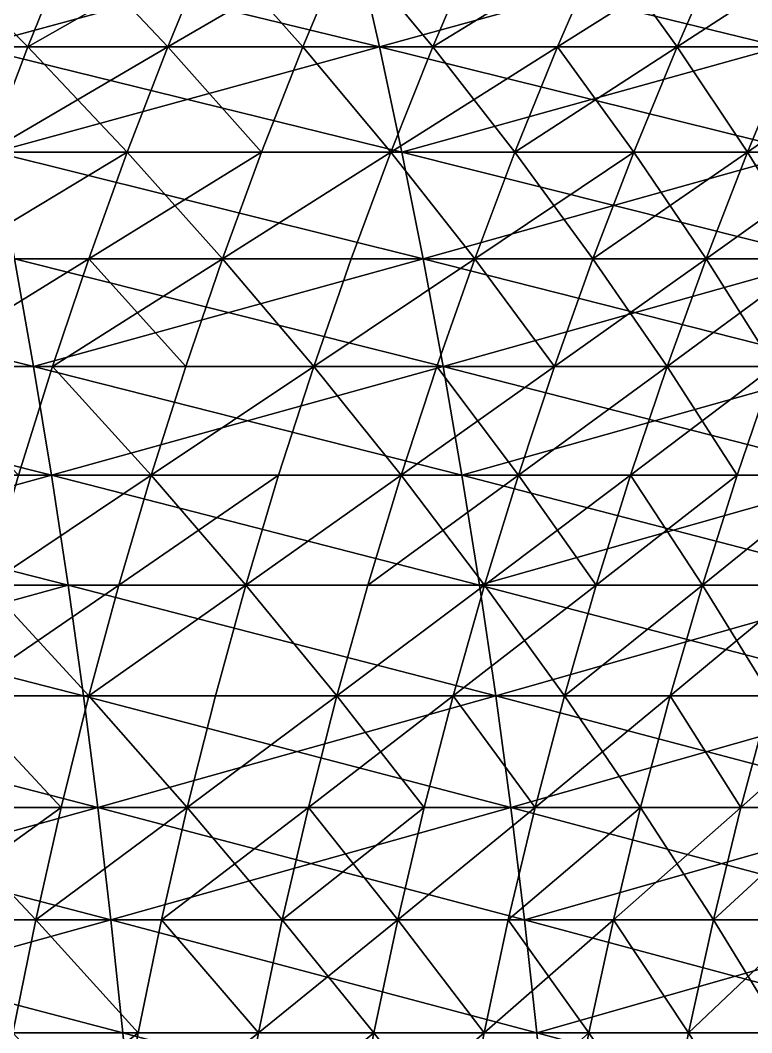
# Model space of a CAD drawing. Header units: millimetres. Extents: x -3250 to 8000, y -3250 to 3250.
# Drawn here: x 6162.1 to 6287.5, y 178 to 351.7 of the extents above; entities that cross this region are included whole.
import ezdxf

# ---------------------------------------------------------------- set-up
doc = ezdxf.new("R2010")
doc.units = ezdxf.units.MM
doc.header["$MEASUREMENT"] = 0
doc.layers.add('MESH_3D', color=2, linetype='CONTINUOUS')

msp = doc.modelspace()

# ---------------------------------------------------------------- linework, layer by layer
at = {"layer": 'MESH_3D'}
for points in [[(6138.56, 347.11, 2586.08), (6163.43, 347.11, 2619.76), (6145.64, 364.97, 2580.72)], [(6163.43, 347.11, 24080.24), (6138.56, 347.11, 24113.92), (6145.64, 364.97, 24119.28)], [(6145.64, 364.97, 2580.72), (6163.43, 347.11, 2619.76), (6170.63, 364.97, 2614.58)], [(6163.43, 347.11, 24080.24), (6145.64, 364.97, 24119.28), (6170.63, 364.97, 24085.42)], [(6150.2, 364.97, 796.28), (6219.68, 364.97, 830.81), (6223.73, 347.11, 822.91)], [(6150.2, 364.97, 796.28), (6223.73, 347.11, 822.91), (6154.05, 347.11, 788.28)], [(6219.68, 364.97, 25869.19), (6150.2, 364.97, 25903.72), (6154.05, 347.11, 25911.72)], [(6219.68, 364.97, 25869.19), (6154.05, 347.11, 25911.72), (6223.73, 347.11, 25877.09)], [(6163.43, 347.11, 2619.76), (6194.78, 364.97, 2649.06), (6170.63, 364.97, 2614.58)], [(6163.43, 347.11, 2619.76), (6187.44, 347.11, 2654.06), (6194.78, 364.97, 2649.06)], [(6187.44, 347.11, 24045.94), (6163.43, 347.11, 24080.24), (6170.63, 364.97, 24085.42)], [(6187.44, 347.11, 24045.94), (6170.63, 364.97, 24085.42), (6194.78, 364.97, 24050.94)], [(6187.44, 347.11, 2654.06), (6218.05, 364.97, 2684.13), (6194.78, 364.97, 2649.06)], [(6187.44, 347.11, 2654.06), (6210.59, 347.11, 2688.94), (6218.05, 364.97, 2684.13)], [(6210.59, 347.11, 24011.06), (6187.44, 347.11, 24045.94), (6194.78, 364.97, 24050.94)], [(6210.59, 347.11, 24011.06), (6194.78, 364.97, 24050.94), (6218.05, 364.97, 24015.87)], [(6210.59, 347.11, 2688.94), (6232.87, 347.11, 2724.39), (6218.05, 364.97, 2684.13)], [(6232.87, 347.11, 23975.61), (6210.59, 347.11, 24011.06), (6218.05, 364.97, 24015.87)], [(6218.05, 364.97, 2684.13), (6232.87, 347.11, 2724.39), (6240.44, 364.97, 2719.76)], [(6232.87, 347.11, 23975.61), (6218.05, 364.97, 24015.87), (6240.44, 364.97, 23980.24)], [(6219.68, 364.97, 830.81), (6292.52, 347.11, 859.27), (6223.73, 347.11, 822.91)], [(6219.68, 364.97, 830.81), (6288.28, 364.97, 867.06), (6292.52, 347.11, 859.27)], [(6288.28, 364.97, 25832.94), (6219.68, 364.97, 25869.19), (6223.73, 347.11, 25877.09)], [(6288.28, 364.97, 25832.94), (6223.73, 347.11, 25877.09), (6292.52, 347.11, 25840.73)], [(6232.87, 347.11, 2724.39), (6261.94, 364.97, 2755.95), (6240.44, 364.97, 2719.76)], [(6232.87, 347.11, 2724.39), (6254.25, 347.11, 2760.39), (6261.94, 364.97, 2755.95)], [(6261.94, 364.97, 23944.05), (6232.87, 347.11, 23975.61), (6240.44, 364.97, 23980.24)], [(6254.25, 347.11, 23939.61), (6232.87, 347.11, 23975.61), (6261.94, 364.97, 23944.05)], [(6254.25, 347.11, 2760.39), (6282.53, 364.97, 2792.66), (6261.94, 364.97, 2755.95)], [(6254.25, 347.11, 2760.39), (6274.73, 347.11, 2796.9), (6282.53, 364.97, 2792.66)], [(6274.73, 347.11, 23903.1), (6254.25, 347.11, 23939.61), (6261.94, 364.97, 23944.05)], [(6274.73, 347.11, 23903.1), (6261.94, 364.97, 23944.05), (6282.53, 364.97, 23907.34)], [(6274.73, 347.11, 2796.9), (6302.19, 364.97, 2829.87), (6282.53, 364.97, 2792.66)], [(6274.73, 347.11, 2796.9), (6294.29, 347.11, 2833.92), (6302.19, 364.97, 2829.87)], [(6294.29, 347.11, 23866.08), (6274.73, 347.11, 23903.1), (6282.53, 364.97, 23907.34)], [(6294.29, 347.11, 23866.08), (6282.53, 364.97, 23907.34), (6302.19, 364.97, 23870.13)], [(6138.56, 347.11, 2586.08), (6156.58, 329.03, 2624.68), (6163.43, 347.11, 2619.76)], [(6156.58, 329.03, 24075.32), (6138.56, 347.11, 24113.92), (6163.43, 347.11, 24080.24)], [(6154.05, 347.11, 788.28), (6223.73, 347.11, 822.91), (6227.58, 329.03, 815.41)], [(6154.05, 347.11, 788.28), (6227.58, 329.03, 815.41), (6157.71, 329.03, 780.68)], [(6223.73, 347.11, 25877.09), (6154.05, 347.11, 25911.72), (6157.71, 329.03, 25919.32)], [(6156.58, 329.03, 2624.68), (6180.48, 329.03, 2658.81), (6187.44, 347.11, 2654.06)], [(6156.58, 329.03, 2624.68), (6187.44, 347.11, 2654.06), (6163.43, 347.11, 2619.76)], [(6180.48, 329.03, 24041.19), (6156.58, 329.03, 24075.32), (6163.43, 347.11, 24080.24)], [(6223.73, 347.11, 25877.09), (6157.71, 329.03, 25919.32), (6227.58, 329.03, 25884.59)], [(6180.48, 329.03, 24041.19), (6163.43, 347.11, 24080.24), (6187.44, 347.11, 24045.94)], [(6180.48, 329.03, 2658.81), (6203.51, 329.03, 2693.52), (6187.44, 347.11, 2654.06)], [(6203.51, 329.03, 24006.48), (6180.48, 329.03, 24041.19), (6187.44, 347.11, 24045.94)], [(6187.44, 347.11, 2654.06), (6203.51, 329.03, 2693.52), (6210.59, 347.11, 2688.94)], [(6203.51, 329.03, 24006.48), (6187.44, 347.11, 24045.94), (6210.59, 347.11, 24011.06)], [(6203.51, 329.03, 2693.52), (6225.67, 329.03, 2728.79), (6210.59, 347.11, 2688.94)], [(6225.67, 329.03, 23971.21), (6203.51, 329.03, 24006.48), (6210.59, 347.11, 24011.06)], [(6210.59, 347.11, 2688.94), (6225.67, 329.03, 2728.79), (6232.87, 347.11, 2724.39)], [(6225.67, 329.03, 23971.21), (6210.59, 347.11, 24011.06), (6232.87, 347.11, 23975.61)], [(6223.73, 347.11, 822.91), (6296.55, 329.03, 851.86), (6227.58, 329.03, 815.41)], [(6223.73, 347.11, 822.91), (6292.52, 347.11, 859.27), (6296.55, 329.03, 851.86)], [(6292.52, 347.11, 25840.73), (6223.73, 347.11, 25877.09), (6227.58, 329.03, 25884.59)], [(6225.67, 329.03, 2728.79), (6254.25, 347.11, 2760.39), (6232.87, 347.11, 2724.39)], [(6225.67, 329.03, 2728.79), (6246.95, 329.03, 2764.6), (6254.25, 347.11, 2760.39)], [(6246.95, 329.03, 23935.4), (6225.67, 329.03, 23971.21), (6232.87, 347.11, 23975.61)], [(6292.52, 347.11, 25840.73), (6227.58, 329.03, 25884.59), (6296.55, 329.03, 25848.14)], [(6246.95, 329.03, 23935.4), (6232.87, 347.11, 23975.61), (6254.25, 347.11, 23939.61)], [(6246.95, 329.03, 2764.6), (6267.33, 329.03, 2800.94), (6274.73, 347.11, 2796.9)], [(6246.95, 329.03, 2764.6), (6274.73, 347.11, 2796.9), (6254.25, 347.11, 2760.39)], [(6267.33, 329.03, 23899.06), (6246.95, 329.03, 23935.4), (6254.25, 347.11, 23939.61)], [(6267.33, 329.03, 23899.06), (6254.25, 347.11, 23939.61), (6274.73, 347.11, 23903.1)], [(6267.33, 329.03, 2800.94), (6286.79, 329.03, 2837.77), (6274.73, 347.11, 2796.9)], [(6286.79, 329.03, 23862.23), (6267.33, 329.03, 23899.06), (6274.73, 347.11, 23903.1)], [(6274.73, 347.11, 2796.9), (6286.79, 329.03, 2837.77), (6294.29, 347.11, 2833.92)], [(6286.79, 329.03, 23862.23), (6274.73, 347.11, 23903.1), (6294.29, 347.11, 23866.08)], [(6286.79, 329.03, 2837.77), (6305.33, 329.03, 2875.07), (6312.93, 347.11, 2871.41)], [(6286.79, 329.03, 2837.77), (6312.93, 347.11, 2871.41), (6294.29, 347.11, 2833.92)], [(6305.33, 329.03, 23824.93), (6286.79, 329.03, 23862.23), (6294.29, 347.11, 23866.08)], [(6150.11, 310.75, 2629.34), (6180.48, 329.03, 2658.81), (6156.58, 329.03, 2624.68)], [(6150.11, 310.75, 2629.34), (6173.89, 310.75, 2663.3), (6180.48, 329.03, 2658.81)], [(6180.48, 329.03, 24041.19), (6150.11, 310.75, 24070.66), (6156.58, 329.03, 24075.32)], [(6173.89, 310.75, 24036.7), (6150.11, 310.75, 24070.66), (6180.48, 329.03, 24041.19)], [(6157.71, 329.03, 780.68), (6227.58, 329.03, 815.41), (6231.22, 310.75, 808.31)], [(6157.71, 329.03, 780.68), (6231.22, 310.75, 808.31), (6161.17, 310.75, 773.5)], [(6231.22, 310.75, 25891.69), (6157.71, 329.03, 25919.32), (6161.17, 310.75, 25926.5)], [(6227.58, 329.03, 25884.59), (6157.71, 329.03, 25919.32), (6231.22, 310.75, 25891.69)], [(6173.89, 310.75, 2663.3), (6203.51, 329.03, 2693.52), (6180.48, 329.03, 2658.81)], [(6173.89, 310.75, 2663.3), (6196.81, 310.75, 2697.84), (6203.51, 329.03, 2693.52)], [(6196.81, 310.75, 24002.16), (6173.89, 310.75, 24036.7), (6180.48, 329.03, 24041.19)], [(6196.81, 310.75, 24002.16), (6180.48, 329.03, 24041.19), (6203.51, 329.03, 24006.48)], [(6196.81, 310.75, 2697.84), (6225.67, 329.03, 2728.79), (6203.51, 329.03, 2693.52)], [(6196.81, 310.75, 2697.84), (6218.87, 310.75, 2732.95), (6225.67, 329.03, 2728.79)], [(6225.67, 329.03, 23971.21), (6196.81, 310.75, 24002.16), (6203.51, 329.03, 24006.48)], [(6218.87, 310.75, 23967.05), (6196.81, 310.75, 24002.16), (6225.67, 329.03, 23971.21)], [(6218.87, 310.75, 2732.95), (6240.04, 310.75, 2768.59), (6225.67, 329.03, 2728.79)], [(6240.04, 310.75, 23931.41), (6218.87, 310.75, 23967.05), (6225.67, 329.03, 23971.21)], [(6225.67, 329.03, 2728.79), (6240.04, 310.75, 2768.59), (6246.95, 329.03, 2764.6)], [(6240.04, 310.75, 23931.41), (6225.67, 329.03, 23971.21), (6246.95, 329.03, 23935.4)], [(6227.58, 329.03, 815.41), (6296.55, 329.03, 851.86), (6300.37, 310.75, 844.86)], [(6227.58, 329.03, 815.41), (6300.37, 310.75, 844.86), (6231.22, 310.75, 808.31)], [(6296.55, 329.03, 25848.14), (6227.58, 329.03, 25884.59), (6231.22, 310.75, 25891.69)], [(6296.55, 329.03, 25848.14), (6231.22, 310.75, 25891.69), (6300.37, 310.75, 25855.14)], [(6240.04, 310.75, 2768.59), (6267.33, 329.03, 2800.94), (6246.95, 329.03, 2764.6)], [(6240.04, 310.75, 2768.59), (6260.32, 310.75, 2804.75), (6267.33, 329.03, 2800.94)], [(6260.32, 310.75, 23895.25), (6240.04, 310.75, 23931.41), (6246.95, 329.03, 23935.4)], [(6260.32, 310.75, 23895.25), (6246.95, 329.03, 23935.4), (6267.33, 329.03, 23899.06)], [(6260.32, 310.75, 2804.75), (6279.7, 310.75, 2841.4), (6267.33, 329.03, 2800.94)], [(6286.79, 329.03, 23862.23), (6260.32, 310.75, 23895.25), (6267.33, 329.03, 23899.06)], [(6279.7, 310.75, 23858.6), (6260.32, 310.75, 23895.25), (6286.79, 329.03, 23862.23)], [(6267.33, 329.03, 2800.94), (6279.7, 310.75, 2841.4), (6286.79, 329.03, 2837.77)], [(6279.7, 310.75, 2841.4), (6298.15, 310.75, 2878.53), (6305.33, 329.03, 2875.07)], [(6279.7, 310.75, 2841.4), (6305.33, 329.03, 2875.07), (6286.79, 329.03, 2837.77)], [(6298.15, 310.75, 23821.47), (6279.7, 310.75, 23858.6), (6286.79, 329.03, 23862.23)], [(6298.15, 310.75, 23821.47), (6286.79, 329.03, 23862.23), (6305.33, 329.03, 23824.93)], [(6090.28, 310.75, 740.44), (6164.43, 292.27, 766.72), (6093.37, 292.27, 733.59)], [(6090.28, 310.75, 740.44), (6161.17, 310.75, 773.5), (6164.43, 292.27, 766.72)], [(6161.17, 310.75, 25926.5), (6093.37, 292.27, 25966.41), (6164.43, 292.27, 25933.28)], [(6144, 292.27, 2633.73), (6173.89, 310.75, 2663.3), (6150.11, 310.75, 2629.34)], [(6144, 292.27, 2633.73), (6167.67, 292.27, 2667.54), (6173.89, 310.75, 2663.3)], [(6173.89, 310.75, 24036.7), (6144, 292.27, 24066.27), (6150.11, 310.75, 24070.66)], [(6167.67, 292.27, 24032.46), (6144, 292.27, 24066.27), (6173.89, 310.75, 24036.7)], [(6161.17, 310.75, 773.5), (6234.65, 292.27, 801.62), (6164.43, 292.27, 766.72)], [(6161.17, 310.75, 773.5), (6231.22, 310.75, 808.31), (6234.65, 292.27, 801.62)], [(6231.22, 310.75, 25891.69), (6161.17, 310.75, 25926.5), (6164.43, 292.27, 25933.28)], [(6231.22, 310.75, 25891.69), (6164.43, 292.27, 25933.28), (6234.65, 292.27, 25898.38)], [(6167.67, 292.27, 2667.54), (6196.81, 310.75, 2697.84), (6173.89, 310.75, 2663.3)], [(6167.67, 292.27, 2667.54), (6190.5, 292.27, 2701.92), (6196.81, 310.75, 2697.84)], [(6190.5, 292.27, 23998.08), (6167.67, 292.27, 24032.46), (6173.89, 310.75, 24036.7)], [(6190.5, 292.27, 23998.08), (6173.89, 310.75, 24036.7), (6196.81, 310.75, 24002.16)], [(6190.5, 292.27, 2701.92), (6212.45, 292.27, 2736.87), (6196.81, 310.75, 2697.84)], [(6212.45, 292.27, 23963.13), (6190.5, 292.27, 23998.08), (6196.81, 310.75, 24002.16)], [(6196.81, 310.75, 2697.84), (6212.45, 292.27, 2736.87), (6218.87, 310.75, 2732.95)], [(6212.45, 292.27, 23963.13), (6196.81, 310.75, 24002.16), (6218.87, 310.75, 23967.05)], [(6212.45, 292.27, 2736.87), (6233.53, 292.27, 2772.35), (6240.04, 310.75, 2768.59)], [(6212.45, 292.27, 2736.87), (6240.04, 310.75, 2768.59), (6218.87, 310.75, 2732.95)], [(6240.04, 310.75, 23931.41), (6212.45, 292.27, 23963.13), (6218.87, 310.75, 23967.05)], [(6233.53, 292.27, 23927.65), (6212.45, 292.27, 23963.13), (6240.04, 310.75, 23931.41)], [(6231.22, 310.75, 808.31), (6303.96, 292.27, 838.26), (6234.65, 292.27, 801.62)], [(6231.22, 310.75, 808.31), (6300.37, 310.75, 844.86), (6303.96, 292.27, 838.26)], [(6300.37, 310.75, 25855.14), (6231.22, 310.75, 25891.69), (6234.65, 292.27, 25898.38)], [(6233.53, 292.27, 2772.35), (6253.72, 292.27, 2808.35), (6240.04, 310.75, 2768.59)], [(6253.72, 292.27, 23891.65), (6233.53, 292.27, 23927.65), (6240.04, 310.75, 23931.41)], [(6300.37, 310.75, 25855.14), (6234.65, 292.27, 25898.38), (6303.96, 292.27, 25861.74)], [(6240.04, 310.75, 2768.59), (6253.72, 292.27, 2808.35), (6260.32, 310.75, 2804.75)], [(6253.72, 292.27, 23891.65), (6240.04, 310.75, 23931.41), (6260.32, 310.75, 23895.25)], [(6253.72, 292.27, 2808.35), (6273.01, 292.27, 2844.83), (6279.7, 310.75, 2841.4)], [(6253.72, 292.27, 2808.35), (6279.7, 310.75, 2841.4), (6260.32, 310.75, 2804.75)], [(6273.01, 292.27, 23855.17), (6253.72, 292.27, 23891.65), (6260.32, 310.75, 23895.25)], [(6273.01, 292.27, 23855.17), (6260.32, 310.75, 23895.25), (6279.7, 310.75, 23858.6)], [(6273.01, 292.27, 2844.83), (6291.37, 292.27, 2881.79), (6298.15, 310.75, 2878.53)], [(6273.01, 292.27, 2844.83), (6298.15, 310.75, 2878.53), (6279.7, 310.75, 2841.4)], [(6291.37, 292.27, 23818.21), (6273.01, 292.27, 23855.17), (6279.7, 310.75, 23858.6)], [(6291.37, 292.27, 23818.21), (6279.7, 310.75, 23858.6), (6298.15, 310.75, 23821.47)], [(6093.37, 292.27, 733.59), (6167.49, 273.62, 760.37), (6096.28, 273.62, 727.16)], [(6093.37, 292.27, 733.59), (6164.43, 292.27, 766.72), (6167.49, 273.62, 760.37)], [(6167.49, 273.62, 25939.63), (6093.37, 292.27, 25966.41), (6096.28, 273.62, 25972.84)], [(6164.43, 292.27, 25933.28), (6093.37, 292.27, 25966.41), (6167.49, 273.62, 25939.63)], [(6144, 292.27, 2633.73), (6161.84, 273.62, 2671.51), (6167.67, 292.27, 2667.54)], [(6161.84, 273.62, 24028.49), (6144, 292.27, 24066.27), (6167.67, 292.27, 24032.46)], [(6161.84, 273.62, 2671.51), (6184.57, 273.62, 2705.75), (6167.67, 292.27, 2667.54)], [(6184.57, 273.62, 23994.25), (6161.84, 273.62, 24028.49), (6167.67, 292.27, 24032.46)], [(6164.43, 292.27, 766.72), (6234.65, 292.27, 801.62), (6237.86, 273.62, 795.34)], [(6164.43, 292.27, 766.72), (6237.86, 273.62, 795.34), (6167.49, 273.62, 760.37)], [(6234.65, 292.27, 25898.38), (6164.43, 292.27, 25933.28), (6167.49, 273.62, 25939.63)], [(6234.65, 292.27, 25898.38), (6167.49, 273.62, 25939.63), (6237.86, 273.62, 25904.66)], [(6167.67, 292.27, 2667.54), (6184.57, 273.62, 2705.75), (6190.5, 292.27, 2701.92)], [(6184.57, 273.62, 23994.25), (6167.67, 292.27, 24032.46), (6190.5, 292.27, 23998.08)], [(6184.57, 273.62, 2705.75), (6206.43, 273.62, 2740.55), (6212.45, 292.27, 2736.87)], [(6184.57, 273.62, 2705.75), (6212.45, 292.27, 2736.87), (6190.5, 292.27, 2701.92)], [(6212.45, 292.27, 23963.13), (6184.57, 273.62, 23994.25), (6190.5, 292.27, 23998.08)], [(6206.43, 273.62, 23959.45), (6184.57, 273.62, 23994.25), (6212.45, 292.27, 23963.13)], [(6206.43, 273.62, 2740.55), (6227.42, 273.62, 2775.88), (6212.45, 292.27, 2736.87)], [(6227.42, 273.62, 23924.12), (6206.43, 273.62, 23959.45), (6212.45, 292.27, 23963.13)], [(6212.45, 292.27, 2736.87), (6227.42, 273.62, 2775.88), (6233.53, 292.27, 2772.35)], [(6227.42, 273.62, 23924.12), (6212.45, 292.27, 23963.13), (6233.53, 292.27, 23927.65)], [(6227.42, 273.62, 2775.88), (6247.53, 273.62, 2811.72), (6253.72, 292.27, 2808.35)], [(6227.42, 273.62, 2775.88), (6253.72, 292.27, 2808.35), (6233.53, 292.27, 2772.35)], [(6247.53, 273.62, 23888.28), (6227.42, 273.62, 23924.12), (6233.53, 292.27, 23927.65)], [(6247.53, 273.62, 23888.28), (6233.53, 292.27, 23927.65), (6253.72, 292.27, 23891.65)], [(6234.65, 292.27, 801.62), (6307.34, 273.62, 832.06), (6237.86, 273.62, 795.34)], [(6234.65, 292.27, 801.62), (6303.96, 292.27, 838.26), (6307.34, 273.62, 832.06)], [(6303.96, 292.27, 25861.74), (6234.65, 292.27, 25898.38), (6237.86, 273.62, 25904.66)], [(6303.96, 292.27, 25861.74), (6237.86, 273.62, 25904.66), (6307.34, 273.62, 25867.94)], [(6247.53, 273.62, 2811.72), (6266.73, 273.62, 2848.05), (6273.01, 292.27, 2844.83)], [(6247.53, 273.62, 2811.72), (6273.01, 292.27, 2844.83), (6253.72, 292.27, 2808.35)], [(6273.01, 292.27, 23855.17), (6247.53, 273.62, 23888.28), (6253.72, 292.27, 23891.65)], [(6266.73, 273.62, 23851.95), (6247.53, 273.62, 23888.28), (6273.01, 292.27, 23855.17)], [(6266.73, 273.62, 2848.05), (6291.37, 292.27, 2881.79), (6273.01, 292.27, 2844.83)], [(6266.73, 273.62, 2848.05), (6285.02, 273.62, 2884.85), (6291.37, 292.27, 2881.79)], [(6285.02, 273.62, 23815.15), (6266.73, 273.62, 23851.95), (6273.01, 292.27, 23855.17)], [(6285.02, 273.62, 23815.15), (6273.01, 292.27, 23855.17), (6291.37, 292.27, 23818.21)], [(6285.02, 273.62, 2884.85), (6302.39, 273.62, 2922.1), (6291.37, 292.27, 2881.79)], [(6302.39, 273.62, 23777.9), (6285.02, 273.62, 23815.15), (6291.37, 292.27, 23818.21)], [(6096.28, 273.62, 727.16), (6167.49, 273.62, 760.37), (6170.35, 254.79, 754.43)], [(6096.28, 273.62, 727.16), (6170.35, 254.79, 754.43), (6098.99, 254.79, 721.15)], [(6167.49, 273.62, 25939.63), (6096.28, 273.62, 25972.84), (6098.99, 254.79, 25978.85)], [(6167.49, 273.62, 25939.63), (6098.99, 254.79, 25978.85), (6170.35, 254.79, 25945.57)], [(6156.4, 254.79, 2675.22), (6184.57, 273.62, 2705.75), (6161.84, 273.62, 2671.51)], [(6156.4, 254.79, 2675.22), (6179.04, 254.79, 2709.32), (6184.57, 273.62, 2705.75)], [(6184.57, 273.62, 23994.25), (6156.4, 254.79, 24024.78), (6161.84, 273.62, 24028.49)], [(6179.04, 254.79, 23990.68), (6156.4, 254.79, 24024.78), (6184.57, 273.62, 23994.25)], [(6167.49, 273.62, 760.37), (6237.86, 273.62, 795.34), (6240.87, 254.79, 789.48)], [(6167.49, 273.62, 760.37), (6240.87, 254.79, 789.48), (6170.35, 254.79, 754.43)], [(6240.87, 254.79, 25910.52), (6167.49, 273.62, 25939.63), (6170.35, 254.79, 25945.57)], [(6237.86, 273.62, 25904.66), (6167.49, 273.62, 25939.63), (6240.87, 254.79, 25910.52)], [(6179.04, 254.79, 2709.32), (6206.43, 273.62, 2740.55), (6184.57, 273.62, 2705.75)], [(6179.04, 254.79, 2709.32), (6200.81, 254.79, 2743.98), (6206.43, 273.62, 2740.55)], [(6200.81, 254.79, 23956.02), (6179.04, 254.79, 23990.68), (6184.57, 273.62, 23994.25)], [(6200.81, 254.79, 23956.02), (6184.57, 273.62, 23994.25), (6206.43, 273.62, 23959.45)], [(6200.81, 254.79, 2743.98), (6227.42, 273.62, 2775.88), (6206.43, 273.62, 2740.55)], [(6200.81, 254.79, 2743.98), (6221.72, 254.79, 2779.17), (6227.42, 273.62, 2775.88)], [(6227.42, 273.62, 23924.12), (6200.81, 254.79, 23956.02), (6206.43, 273.62, 23959.45)], [(6221.72, 254.79, 23920.83), (6200.81, 254.79, 23956.02), (6227.42, 273.62, 23924.12)], [(6221.72, 254.79, 2779.17), (6247.53, 273.62, 2811.72), (6227.42, 273.62, 2775.88)], [(6221.72, 254.79, 2779.17), (6241.74, 254.79, 2814.87), (6247.53, 273.62, 2811.72)], [(6241.74, 254.79, 23885.13), (6221.72, 254.79, 23920.83), (6227.42, 273.62, 23924.12)], [(6241.74, 254.79, 23885.13), (6227.42, 273.62, 23924.12), (6247.53, 273.62, 23888.28)], [(6237.86, 273.62, 795.34), (6307.34, 273.62, 832.06), (6310.49, 254.79, 826.28)], [(6237.86, 273.62, 795.34), (6310.49, 254.79, 826.28), (6240.87, 254.79, 789.48)], [(6307.34, 273.62, 25867.94), (6237.86, 273.62, 25904.66), (6240.87, 254.79, 25910.52)], [(6307.34, 273.62, 25867.94), (6240.87, 254.79, 25910.52), (6310.49, 254.79, 25873.72)], [(6241.74, 254.79, 2814.87), (6260.87, 254.79, 2851.06), (6266.73, 273.62, 2848.05)], [(6241.74, 254.79, 2814.87), (6266.73, 273.62, 2848.05), (6247.53, 273.62, 2811.72)], [(6260.87, 254.79, 23848.94), (6241.74, 254.79, 23885.13), (6247.53, 273.62, 23888.28)], [(6260.87, 254.79, 23848.94), (6247.53, 273.62, 23888.28), (6266.73, 273.62, 23851.95)], [(6260.87, 254.79, 2851.06), (6279.08, 254.79, 2887.71), (6285.02, 273.62, 2884.85)], [(6260.87, 254.79, 2851.06), (6285.02, 273.62, 2884.85), (6266.73, 273.62, 2848.05)], [(6279.08, 254.79, 23812.29), (6260.87, 254.79, 23848.94), (6266.73, 273.62, 23851.95)], [(6279.08, 254.79, 23812.29), (6266.73, 273.62, 23851.95), (6285.02, 273.62, 23815.15)], [(6279.08, 254.79, 2887.71), (6302.39, 273.62, 2922.1), (6285.02, 273.62, 2884.85)], [(6279.08, 254.79, 2887.71), (6296.38, 254.79, 2924.81), (6302.39, 273.62, 2922.1)], [(6302.39, 273.62, 23777.9), (6279.08, 254.79, 23812.29), (6285.02, 273.62, 23815.15)], [(6296.38, 254.79, 23775.19), (6279.08, 254.79, 23812.29), (6302.39, 273.62, 23777.9)], [(6098.99, 254.79, 721.15), (6173.01, 235.8, 748.92), (6101.5, 235.8, 715.58)], [(6098.99, 254.79, 721.15), (6170.35, 254.79, 754.43), (6173.01, 235.8, 748.92)], [(6170.35, 254.79, 25945.57), (6098.99, 254.79, 25978.85), (6101.5, 235.8, 25984.42)], [(6170.35, 254.79, 25945.57), (6101.5, 235.8, 25984.42), (6173.01, 235.8, 25951.08)], [(6151.35, 235.8, 2678.67), (6179.04, 254.79, 2709.32), (6156.4, 254.79, 2675.22)], [(6151.35, 235.8, 2678.67), (6173.9, 235.8, 2712.64), (6179.04, 254.79, 2709.32)], [(6173.9, 235.8, 23987.36), (6151.35, 235.8, 24021.33), (6156.4, 254.79, 24024.78)], [(6173.9, 235.8, 23987.36), (6156.4, 254.79, 24024.78), (6179.04, 254.79, 23990.68)], [(6170.35, 254.79, 754.43), (6243.66, 235.8, 784.04), (6173.01, 235.8, 748.92)], [(6170.35, 254.79, 754.43), (6240.87, 254.79, 789.48), (6243.66, 235.8, 784.04)], [(6243.66, 235.8, 25915.96), (6170.35, 254.79, 25945.57), (6173.01, 235.8, 25951.08)], [(6240.87, 254.79, 25910.52), (6170.35, 254.79, 25945.57), (6243.66, 235.8, 25915.96)], [(6173.9, 235.8, 2712.64), (6195.59, 235.8, 2747.17), (6200.81, 254.79, 2743.98)], [(6173.9, 235.8, 2712.64), (6200.81, 254.79, 2743.98), (6179.04, 254.79, 2709.32)], [(6200.81, 254.79, 23956.02), (6173.9, 235.8, 23987.36), (6179.04, 254.79, 23990.68)], [(6195.59, 235.8, 23952.83), (6173.9, 235.8, 23987.36), (6200.81, 254.79, 23956.02)], [(6195.59, 235.8, 2747.17), (6216.42, 235.8, 2782.23), (6200.81, 254.79, 2743.98)], [(6216.42, 235.8, 23917.77), (6195.59, 235.8, 23952.83), (6200.81, 254.79, 23956.02)], [(6200.81, 254.79, 2743.98), (6216.42, 235.8, 2782.23), (6221.72, 254.79, 2779.17)], [(6216.42, 235.8, 23917.77), (6200.81, 254.79, 23956.02), (6221.72, 254.79, 23920.83)], [(6216.42, 235.8, 2782.23), (6236.37, 235.8, 2817.8), (6241.74, 254.79, 2814.87)], [(6216.42, 235.8, 2782.23), (6241.74, 254.79, 2814.87), (6221.72, 254.79, 2779.17)], [(6241.74, 254.79, 23885.13), (6216.42, 235.8, 23917.77), (6221.72, 254.79, 23920.83)], [(6236.37, 235.8, 23882.2), (6216.42, 235.8, 23917.77), (6241.74, 254.79, 23885.13)], [(6236.37, 235.8, 2817.8), (6260.87, 254.79, 2851.06), (6241.74, 254.79, 2814.87)], [(6236.37, 235.8, 2817.8), (6255.42, 235.8, 2853.85), (6260.87, 254.79, 2851.06)], [(6255.42, 235.8, 23846.15), (6236.37, 235.8, 23882.2), (6241.74, 254.79, 23885.13)], [(6240.87, 254.79, 789.48), (6310.49, 254.79, 826.28), (6313.41, 235.8, 820.9)], [(6240.87, 254.79, 789.48), (6313.41, 235.8, 820.9), (6243.66, 235.8, 784.04)], [(6310.49, 254.79, 25873.72), (6240.87, 254.79, 25910.52), (6243.66, 235.8, 25915.96)], [(6255.42, 235.8, 23846.15), (6241.74, 254.79, 23885.13), (6260.87, 254.79, 23848.94)], [(6310.49, 254.79, 25873.72), (6243.66, 235.8, 25915.96), (6313.41, 235.8, 25879.1)], [(6255.42, 235.8, 2853.85), (6273.57, 235.8, 2890.37), (6279.08, 254.79, 2887.71)], [(6255.42, 235.8, 2853.85), (6279.08, 254.79, 2887.71), (6260.87, 254.79, 2851.06)], [(6279.08, 254.79, 23812.29), (6255.42, 235.8, 23846.15), (6260.87, 254.79, 23848.94)], [(6273.57, 235.8, 23809.63), (6255.42, 235.8, 23846.15), (6279.08, 254.79, 23812.29)], [(6273.57, 235.8, 2890.37), (6296.38, 254.79, 2924.81), (6279.08, 254.79, 2887.71)], [(6273.57, 235.8, 2890.37), (6290.81, 235.8, 2927.32), (6296.38, 254.79, 2924.81)], [(6290.81, 235.8, 23772.68), (6273.57, 235.8, 23809.63), (6279.08, 254.79, 23812.29)], [(6290.81, 235.8, 23772.68), (6279.08, 254.79, 23812.29), (6296.38, 254.79, 23775.19)], [(6101.5, 235.8, 715.58), (6173.01, 235.8, 748.92), (6175.45, 216.67, 743.84)], [(6101.5, 235.8, 715.58), (6175.45, 216.67, 743.84), (6103.82, 216.67, 710.44)], [(6175.45, 216.67, 25956.16), (6101.5, 235.8, 25984.42), (6103.82, 216.67, 25989.56)], [(6173.01, 235.8, 25951.08), (6101.5, 235.8, 25984.42), (6175.45, 216.67, 25956.16)], [(6146.69, 216.67, 2681.84), (6169.16, 216.67, 2715.7), (6151.35, 235.8, 2678.67)], [(6169.16, 216.67, 23984.3), (6146.69, 216.67, 24018.16), (6151.35, 235.8, 24021.33)], [(6151.35, 235.8, 2678.67), (6169.16, 216.67, 2715.7), (6173.9, 235.8, 2712.64)], [(6169.16, 216.67, 23984.3), (6151.35, 235.8, 24021.33), (6173.9, 235.8, 23987.36)], [(6169.16, 216.67, 2715.7), (6190.78, 216.67, 2750.11), (6173.9, 235.8, 2712.64)], [(6190.78, 216.67, 23949.89), (6169.16, 216.67, 23984.3), (6173.9, 235.8, 23987.36)], [(6173.01, 235.8, 748.92), (6246.23, 216.67, 779.02), (6175.45, 216.67, 743.84)], [(6173.01, 235.8, 748.92), (6243.66, 235.8, 784.04), (6246.23, 216.67, 779.02)], [(6243.66, 235.8, 25915.96), (6173.01, 235.8, 25951.08), (6175.45, 216.67, 25956.16)], [(6173.9, 235.8, 2712.64), (6190.78, 216.67, 2750.11), (6195.59, 235.8, 2747.17)], [(6190.78, 216.67, 23949.89), (6173.9, 235.8, 23987.36), (6195.59, 235.8, 23952.83)], [(6243.66, 235.8, 25915.96), (6175.45, 216.67, 25956.16), (6246.23, 216.67, 25920.98)], [(6190.78, 216.67, 2750.11), (6211.54, 216.67, 2785.05), (6216.42, 235.8, 2782.23)], [(6190.78, 216.67, 2750.11), (6216.42, 235.8, 2782.23), (6195.59, 235.8, 2747.17)], [(6216.42, 235.8, 23917.77), (6190.78, 216.67, 23949.89), (6195.59, 235.8, 23952.83)], [(6211.54, 216.67, 23914.95), (6190.78, 216.67, 23949.89), (6216.42, 235.8, 23917.77)], [(6211.54, 216.67, 2785.05), (6231.41, 216.67, 2820.49), (6236.37, 235.8, 2817.8)], [(6211.54, 216.67, 2785.05), (6236.37, 235.8, 2817.8), (6216.42, 235.8, 2782.23)], [(6231.41, 216.67, 23879.51), (6211.54, 216.67, 23914.95), (6216.42, 235.8, 23917.77)], [(6231.41, 216.67, 23879.51), (6216.42, 235.8, 23917.77), (6236.37, 235.8, 23882.2)], [(6231.41, 216.67, 2820.49), (6250.4, 216.67, 2856.42), (6236.37, 235.8, 2817.8)], [(6250.4, 216.67, 23843.58), (6231.41, 216.67, 23879.51), (6236.37, 235.8, 23882.2)], [(6236.37, 235.8, 2817.8), (6250.4, 216.67, 2856.42), (6255.42, 235.8, 2853.85)], [(6250.4, 216.67, 23843.58), (6236.37, 235.8, 23882.2), (6255.42, 235.8, 23846.15)], [(6243.66, 235.8, 784.04), (6313.41, 235.8, 820.9), (6246.23, 216.67, 779.02)], [(6316.11, 216.67, 25884.05), (6243.66, 235.8, 25915.96), (6246.23, 216.67, 25920.98)], [(6313.41, 235.8, 25879.1), (6243.66, 235.8, 25915.96), (6316.11, 216.67, 25884.05)], [(6246.23, 216.67, 779.02), (6313.41, 235.8, 820.9), (6316.11, 216.67, 815.95)], [(6250.4, 216.67, 2856.42), (6268.49, 216.67, 2892.81), (6273.57, 235.8, 2890.37)], [(6250.4, 216.67, 2856.42), (6273.57, 235.8, 2890.37), (6255.42, 235.8, 2853.85)], [(6268.49, 216.67, 23807.19), (6250.4, 216.67, 23843.58), (6255.42, 235.8, 23846.15)], [(6268.49, 216.67, 23807.19), (6255.42, 235.8, 23846.15), (6273.57, 235.8, 23809.63)], [(6268.49, 216.67, 2892.81), (6285.66, 216.67, 2929.64), (6273.57, 235.8, 2890.37)], [(6285.66, 216.67, 23770.36), (6268.49, 216.67, 23807.19), (6273.57, 235.8, 23809.63)], [(6273.57, 235.8, 2890.37), (6285.66, 216.67, 2929.64), (6290.81, 235.8, 2927.32)], [(6285.66, 216.67, 23770.36), (6273.57, 235.8, 23809.63), (6290.81, 235.8, 23772.68)], [(6285.66, 216.67, 2929.64), (6307.11, 235.8, 2964.7), (6290.81, 235.8, 2927.32)], [(6285.66, 216.67, 2929.64), (6301.91, 216.67, 2966.89), (6307.11, 235.8, 2964.7)], [(6301.91, 216.67, 23733.11), (6285.66, 216.67, 23770.36), (6290.81, 235.8, 23772.68)], [(6103.82, 216.67, 710.44), (6177.69, 197.41, 739.19), (6105.94, 197.41, 705.73)], [(6103.82, 216.67, 710.44), (6175.45, 216.67, 743.84), (6177.69, 197.41, 739.19)], [(6175.45, 216.67, 25956.16), (6103.82, 216.67, 25989.56), (6105.94, 197.41, 25994.27)], [(6175.45, 216.67, 25956.16), (6105.94, 197.41, 25994.27), (6177.69, 197.41, 25960.81)], [(6142.42, 197.41, 2684.75), (6164.82, 197.41, 2718.5), (6169.16, 216.67, 2715.7)], [(6142.42, 197.41, 2684.75), (6169.16, 216.67, 2715.7), (6146.69, 216.67, 2681.84)], [(6164.82, 197.41, 23981.5), (6142.42, 197.41, 24015.25), (6146.69, 216.67, 24018.16)], [(6164.82, 197.41, 23981.5), (6146.69, 216.67, 24018.16), (6169.16, 216.67, 23984.3)], [(6164.82, 197.41, 2718.5), (6190.78, 216.67, 2750.11), (6169.16, 216.67, 2715.7)], [(6164.82, 197.41, 2718.5), (6186.37, 197.41, 2752.8), (6190.78, 216.67, 2750.11)], [(6190.78, 216.67, 23949.89), (6164.82, 197.41, 23981.5), (6169.16, 216.67, 23984.3)], [(6186.37, 197.41, 23947.2), (6164.82, 197.41, 23981.5), (6190.78, 216.67, 23949.89)], [(6175.45, 216.67, 743.84), (6246.23, 216.67, 779.02), (6177.69, 197.41, 739.19)], [(6248.59, 197.41, 25925.58), (6175.45, 216.67, 25956.16), (6177.69, 197.41, 25960.81)], [(6246.23, 216.67, 25920.98), (6175.45, 216.67, 25956.16), (6248.59, 197.41, 25925.58)], [(6177.69, 197.41, 739.19), (6246.23, 216.67, 779.02), (6248.59, 197.41, 774.42)], [(6186.37, 197.41, 2752.8), (6207.06, 197.41, 2787.63), (6211.54, 216.67, 2785.05)], [(6186.37, 197.41, 2752.8), (6211.54, 216.67, 2785.05), (6190.78, 216.67, 2750.11)], [(6207.06, 197.41, 23912.37), (6186.37, 197.41, 23947.2), (6190.78, 216.67, 23949.89)], [(6207.06, 197.41, 23912.37), (6190.78, 216.67, 23949.89), (6211.54, 216.67, 23914.95)], [(6207.06, 197.41, 2787.63), (6226.88, 197.41, 2822.96), (6231.41, 216.67, 2820.49)], [(6207.06, 197.41, 2787.63), (6231.41, 216.67, 2820.49), (6211.54, 216.67, 2785.05)], [(6226.88, 197.41, 23877.04), (6207.06, 197.41, 23912.37), (6211.54, 216.67, 23914.95)], [(6226.88, 197.41, 23877.04), (6211.54, 216.67, 23914.95), (6231.41, 216.67, 23879.51)], [(6226.88, 197.41, 2822.96), (6245.81, 197.41, 2858.78), (6250.4, 216.67, 2856.42)], [(6226.88, 197.41, 2822.96), (6250.4, 216.67, 2856.42), (6231.41, 216.67, 2820.49)], [(6250.4, 216.67, 23843.58), (6226.88, 197.41, 23877.04), (6231.41, 216.67, 23879.51)], [(6245.81, 197.41, 23841.22), (6226.88, 197.41, 23877.04), (6250.4, 216.67, 23843.58)], [(6245.81, 197.41, 2858.78), (6263.84, 197.41, 2895.05), (6268.49, 216.67, 2892.81)], [(6245.81, 197.41, 2858.78), (6268.49, 216.67, 2892.81), (6250.4, 216.67, 2856.42)], [(6268.49, 216.67, 23807.19), (6245.81, 197.41, 23841.22), (6250.4, 216.67, 23843.58)], [(6263.84, 197.41, 23804.95), (6245.81, 197.41, 23841.22), (6268.49, 216.67, 23807.19)], [(6246.23, 216.67, 779.02), (6318.58, 197.41, 811.42), (6248.59, 197.41, 774.42)], [(6246.23, 216.67, 779.02), (6316.11, 216.67, 815.95), (6318.58, 197.41, 811.42)], [(6316.11, 216.67, 25884.05), (6246.23, 216.67, 25920.98), (6248.59, 197.41, 25925.58)], [(6316.11, 216.67, 25884.05), (6248.59, 197.41, 25925.58), (6318.58, 197.41, 25888.58)], [(6263.84, 197.41, 2895.05), (6285.66, 216.67, 2929.64), (6268.49, 216.67, 2892.81)], [(6263.84, 197.41, 2895.05), (6280.96, 197.41, 2931.77), (6285.66, 216.67, 2929.64)], [(6280.96, 197.41, 23768.23), (6263.84, 197.41, 23804.95), (6268.49, 216.67, 23807.19)], [(6280.96, 197.41, 23768.23), (6268.49, 216.67, 23807.19), (6285.66, 216.67, 23770.36)], [(6280.96, 197.41, 2931.77), (6297.16, 197.41, 2968.9), (6301.91, 216.67, 2966.89)], [(6280.96, 197.41, 2931.77), (6301.91, 216.67, 2966.89), (6285.66, 216.67, 2929.64)], [(6301.91, 216.67, 23733.11), (6280.96, 197.41, 23768.23), (6285.66, 216.67, 23770.36)], [(6297.16, 197.41, 23731.1), (6280.96, 197.41, 23768.23), (6301.91, 216.67, 23733.11)], [(6105.94, 197.41, 705.73), (6177.69, 197.41, 739.19), (6179.73, 178.02, 734.97)], [(6105.94, 197.41, 705.73), (6179.73, 178.02, 734.97), (6107.87, 178.02, 701.46)], [(6177.69, 197.41, 25960.81), (6105.94, 197.41, 25994.27), (6107.87, 178.02, 25998.54)], [(6177.69, 197.41, 25960.81), (6107.87, 178.02, 25998.54), (6179.73, 178.02, 25965.03)], [(6142.42, 197.41, 2684.75), (6160.89, 178.02, 2721.04), (6164.82, 197.41, 2718.5)], [(6160.89, 178.02, 23978.96), (6142.42, 197.41, 24015.25), (6164.82, 197.41, 23981.5)], [(6160.89, 178.02, 2721.04), (6182.38, 178.02, 2755.24), (6164.82, 197.41, 2718.5)], [(6182.38, 178.02, 23944.76), (6160.89, 178.02, 23978.96), (6164.82, 197.41, 23981.5)], [(6164.82, 197.41, 2718.5), (6182.38, 178.02, 2755.24), (6186.37, 197.41, 2752.8)], [(6182.38, 178.02, 23944.76), (6164.82, 197.41, 23981.5), (6186.37, 197.41, 23947.2)], [(6177.69, 197.41, 739.19), (6248.59, 197.41, 774.42), (6250.72, 178.02, 770.26)], [(6177.69, 197.41, 739.19), (6250.72, 178.02, 770.26), (6179.73, 178.02, 734.97)], [(6250.72, 178.02, 25929.74), (6177.69, 197.41, 25960.81), (6179.73, 178.02, 25965.03)], [(6248.59, 197.41, 25925.58), (6177.69, 197.41, 25960.81), (6250.72, 178.02, 25929.74)], [(6182.38, 178.02, 2755.24), (6203.01, 178.02, 2789.97), (6186.37, 197.41, 2752.8)], [(6203.01, 178.02, 23910.03), (6182.38, 178.02, 23944.76), (6186.37, 197.41, 23947.2)], [(6186.37, 197.41, 2752.8), (6203.01, 178.02, 2789.97), (6207.06, 197.41, 2787.63)], [(6203.01, 178.02, 23910.03), (6186.37, 197.41, 23947.2), (6207.06, 197.41, 23912.37)], [(6203.01, 178.02, 2789.97), (6222.77, 178.02, 2825.2), (6226.88, 197.41, 2822.96)], [(6203.01, 178.02, 2789.97), (6226.88, 197.41, 2822.96), (6207.06, 197.41, 2787.63)], [(6222.77, 178.02, 23874.8), (6203.01, 178.02, 23910.03), (6207.06, 197.41, 23912.37)], [(6222.77, 178.02, 23874.8), (6207.06, 197.41, 23912.37), (6226.88, 197.41, 23877.04)], [(6222.77, 178.02, 2825.2), (6241.64, 178.02, 2860.91), (6226.88, 197.41, 2822.96)], [(6241.64, 178.02, 23839.09), (6222.77, 178.02, 23874.8), (6226.88, 197.41, 23877.04)], [(6226.88, 197.41, 2822.96), (6241.64, 178.02, 2860.91), (6245.81, 197.41, 2858.78)], [(6241.64, 178.02, 23839.09), (6226.88, 197.41, 23877.04), (6245.81, 197.41, 23841.22)], [(6241.64, 178.02, 2860.91), (6259.62, 178.02, 2897.08), (6263.84, 197.41, 2895.05)], [(6241.64, 178.02, 2860.91), (6263.84, 197.41, 2895.05), (6245.81, 197.41, 2858.78)], [(6259.62, 178.02, 23802.92), (6241.64, 178.02, 23839.09), (6245.81, 197.41, 23841.22)], [(6259.62, 178.02, 23802.92), (6245.81, 197.41, 23841.22), (6263.84, 197.41, 23804.95)], [(6248.59, 197.41, 774.42), (6320.82, 178.02, 807.31), (6250.72, 178.02, 770.26)], [(6248.59, 197.41, 774.42), (6318.58, 197.41, 811.42), (6320.82, 178.02, 807.31)], [(6318.58, 197.41, 25888.58), (6248.59, 197.41, 25925.58), (6250.72, 178.02, 25929.74)], [(6318.58, 197.41, 25888.58), (6250.72, 178.02, 25929.74), (6320.82, 178.02, 25892.69)], [(6259.62, 178.02, 2897.08), (6276.69, 178.02, 2933.69), (6263.84, 197.41, 2895.05)], [(6276.69, 178.02, 23766.31), (6259.62, 178.02, 23802.92), (6263.84, 197.41, 23804.95)], [(6263.84, 197.41, 2895.05), (6276.69, 178.02, 2933.69), (6280.96, 197.41, 2931.77)], [(6276.69, 178.02, 23766.31), (6263.84, 197.41, 23804.95), (6280.96, 197.41, 23768.23)], [(6276.69, 178.02, 2933.69), (6297.16, 197.41, 2968.9), (6280.96, 197.41, 2931.77)], [(6276.69, 178.02, 2933.69), (6292.84, 178.02, 2970.71), (6297.16, 197.41, 2968.9)], [(6292.84, 178.02, 23729.29), (6276.69, 178.02, 23766.31), (6280.96, 197.41, 23768.23)], [(6292.84, 178.02, 23729.29), (6280.96, 197.41, 23768.23), (6297.16, 197.41, 23731.1)], [(6107.87, 178.02, 701.46), (6179.73, 178.02, 734.97), (6181.55, 158.52, 731.19)], [(6107.87, 178.02, 701.46), (6181.55, 158.52, 731.19), (6109.59, 158.52, 697.64)], [(6157.37, 158.52, 2723.32), (6178.8, 158.52, 2757.43), (6182.38, 178.02, 2755.24)], [(6157.37, 158.52, 2723.32), (6182.38, 178.02, 2755.24), (6160.89, 178.02, 2721.04)], [(6178.8, 158.52, 23942.57), (6157.37, 158.52, 23976.68), (6160.89, 178.02, 23978.96)], [(6178.8, 158.52, 23942.57), (6160.89, 178.02, 23978.96), (6182.38, 178.02, 23944.76)], [(6178.8, 158.52, 2757.43), (6199.38, 158.52, 2792.07), (6203.01, 178.02, 2789.97)], [(6178.8, 158.52, 2757.43), (6203.01, 178.02, 2789.97), (6182.38, 178.02, 2755.24)], [(6203.01, 178.02, 23910.03), (6178.8, 158.52, 23942.57), (6182.38, 178.02, 23944.76)], [(6199.38, 158.52, 23907.93), (6178.8, 158.52, 23942.57), (6203.01, 178.02, 23910.03)], [(6179.73, 178.02, 734.97), (6252.64, 158.52, 766.53), (6181.55, 158.52, 731.19)], [(6179.73, 178.02, 734.97), (6250.72, 178.02, 770.26), (6252.64, 158.52, 766.53)], [(6199.38, 158.52, 2792.07), (6222.77, 178.02, 2825.2), (6203.01, 178.02, 2789.97)], [(6199.38, 158.52, 2792.07), (6219.08, 158.52, 2827.21), (6222.77, 178.02, 2825.2)], [(6222.77, 178.02, 23874.8), (6199.38, 158.52, 23907.93), (6203.01, 178.02, 23910.03)], [(6219.08, 158.52, 23872.79), (6199.38, 158.52, 23907.93), (6222.77, 178.02, 23874.8)], [(6219.08, 158.52, 2827.21), (6237.91, 158.52, 2862.83), (6241.64, 178.02, 2860.91)], [(6219.08, 158.52, 2827.21), (6241.64, 178.02, 2860.91), (6222.77, 178.02, 2825.2)], [(6237.91, 158.52, 23837.17), (6219.08, 158.52, 23872.79), (6222.77, 178.02, 23874.8)], [(6237.91, 158.52, 23837.17), (6222.77, 178.02, 23874.8), (6241.64, 178.02, 23839.09)], [(6237.91, 158.52, 2862.83), (6255.84, 158.52, 2898.9), (6259.62, 178.02, 2897.08)], [(6237.91, 158.52, 2862.83), (6259.62, 178.02, 2897.08), (6241.64, 178.02, 2860.91)], [(6259.62, 178.02, 23802.92), (6237.91, 158.52, 23837.17), (6241.64, 178.02, 23839.09)], [(6255.84, 158.52, 23801.1), (6237.91, 158.52, 23837.17), (6259.62, 178.02, 23802.92)], [(6250.72, 178.02, 770.26), (6320.82, 178.02, 807.31), (6322.83, 158.52, 803.62)], [(6250.72, 178.02, 770.26), (6322.83, 158.52, 803.62), (6252.64, 158.52, 766.53)], [(6255.84, 158.52, 2898.9), (6272.87, 158.52, 2935.42), (6259.62, 178.02, 2897.08)], [(6272.87, 158.52, 23764.58), (6255.84, 158.52, 23801.1), (6259.62, 178.02, 23802.92)], [(6259.62, 178.02, 2897.08), (6272.87, 158.52, 2935.42), (6276.69, 178.02, 2933.69)], [(6272.87, 158.52, 23764.58), (6259.62, 178.02, 23802.92), (6276.69, 178.02, 23766.31)], [(6272.87, 158.52, 2935.42), (6292.84, 178.02, 2970.71), (6276.69, 178.02, 2933.69)], [(6272.87, 158.52, 2935.42), (6288.98, 158.52, 2972.34), (6292.84, 178.02, 2970.71)], [(6288.98, 158.52, 23727.66), (6272.87, 158.52, 23764.58), (6276.69, 178.02, 23766.31)], [(6288.98, 158.52, 23727.66), (6276.69, 178.02, 23766.31), (6292.84, 178.02, 23729.29)]]:
    msp.add_3dface(points, dxfattribs=at)

doc.saveas('drawing.dxf')
